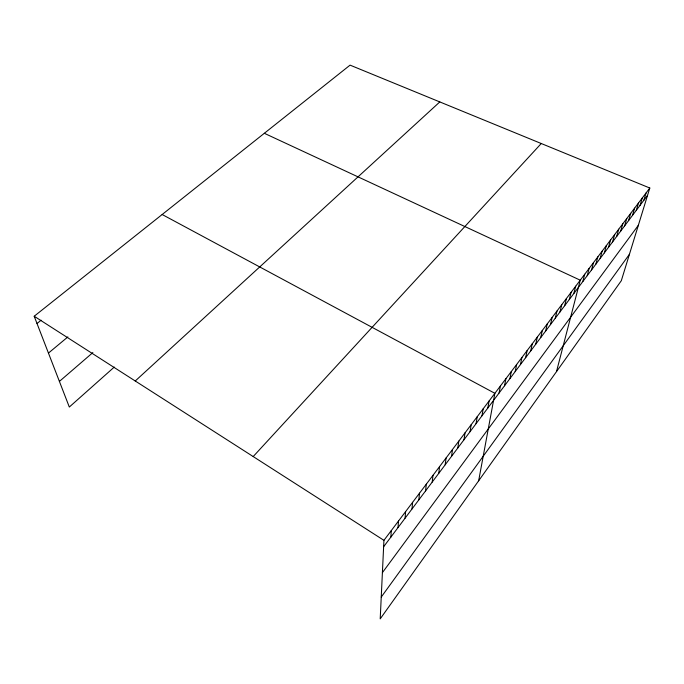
<?xml version="1.0" encoding="UTF-8"?>
<svg xmlns="http://www.w3.org/2000/svg" width="684" height="684" viewBox="0 0 684 684"><rect width="100%" height="100%" fill="white"/><g stroke="black" fill="none" stroke-linecap="round" stroke-linejoin="round"><path stroke-width="1.03" d="M649.8 188.023L383.929 540.334L380.21 618.866L621.311 280.714L649.8 188.023L350.063 65.134L34.2 316.239L69.315 407.04L114.279 367.069M390.88 537.094L391.257 530.613M398.028 527.569L398.481 521.046M405.073 518.198L405.595 511.623M412.007 508.956L412.597 502.338M418.847 499.859L419.497 493.198M425.576 490.898L426.294 484.186M432.211 482.066L432.989 475.32M438.752 473.362L439.59 466.574M445.19 464.778L446.088 457.964M451.543 456.322L452.5 449.474M457.801 447.986L458.81 441.103M463.974 439.769L465.034 432.852M470.062 431.672L471.173 424.721M476.055 423.678L477.227 416.701M481.981 415.804L483.195 408.801M487.812 408.032L489.077 401.004M478.655 480.792L494.874 393.309L162.159 214.511M499.081 393.026L500.431 385.947M504.518 385.785L505.912 378.688M509.888 378.637L511.324 371.515M515.189 371.574L516.668 364.444M520.421 364.606L521.935 357.458M525.594 357.732L527.142 350.567M530.69 350.943L532.272 343.753M535.726 344.24L537.35 337.041M540.702 337.614L542.352 330.398M545.61 331.073L547.294 323.848M550.458 324.618L552.185 317.376M555.254 318.24L557.007 310.989M559.982 311.938L561.769 304.679M564.659 305.714L566.472 298.446M569.276 299.558L571.114 292.282M573.842 293.487L575.714 286.203M556.494 371.617L580.246 280.192L264.323 133.294M582.811 281.551L584.726 274.25M587.214 275.686L589.155 268.385M591.566 269.889L593.532 262.579M595.867 264.161L597.859 256.851M600.116 258.501L602.134 251.182M604.323 252.909L606.357 245.59M608.469 247.377L610.538 240.05M612.582 241.905L614.668 234.578M616.643 236.502L618.746 229.174M620.653 231.158L622.782 223.822M624.629 225.865L626.775 218.538M628.553 220.641L630.716 213.305M632.435 215.469L634.624 208.141M636.274 210.356L638.48 203.028M640.079 205.303L642.293 197.967M643.832 200.301L646.064 192.973M381.236 597.072L629.434 254.294M382.399 572.645L638.334 225.327M383.621 546.755L647.551 195.35M253.191 456.561L541.258 143.52M135.252 380.988L439.803 101.925M59.405 381.416L92.862 352.576M48.453 353.089L67.87 336.921M37.013 323.506L41.117 320.215M34.2 316.239L383.929 540.334"/></g></svg>
